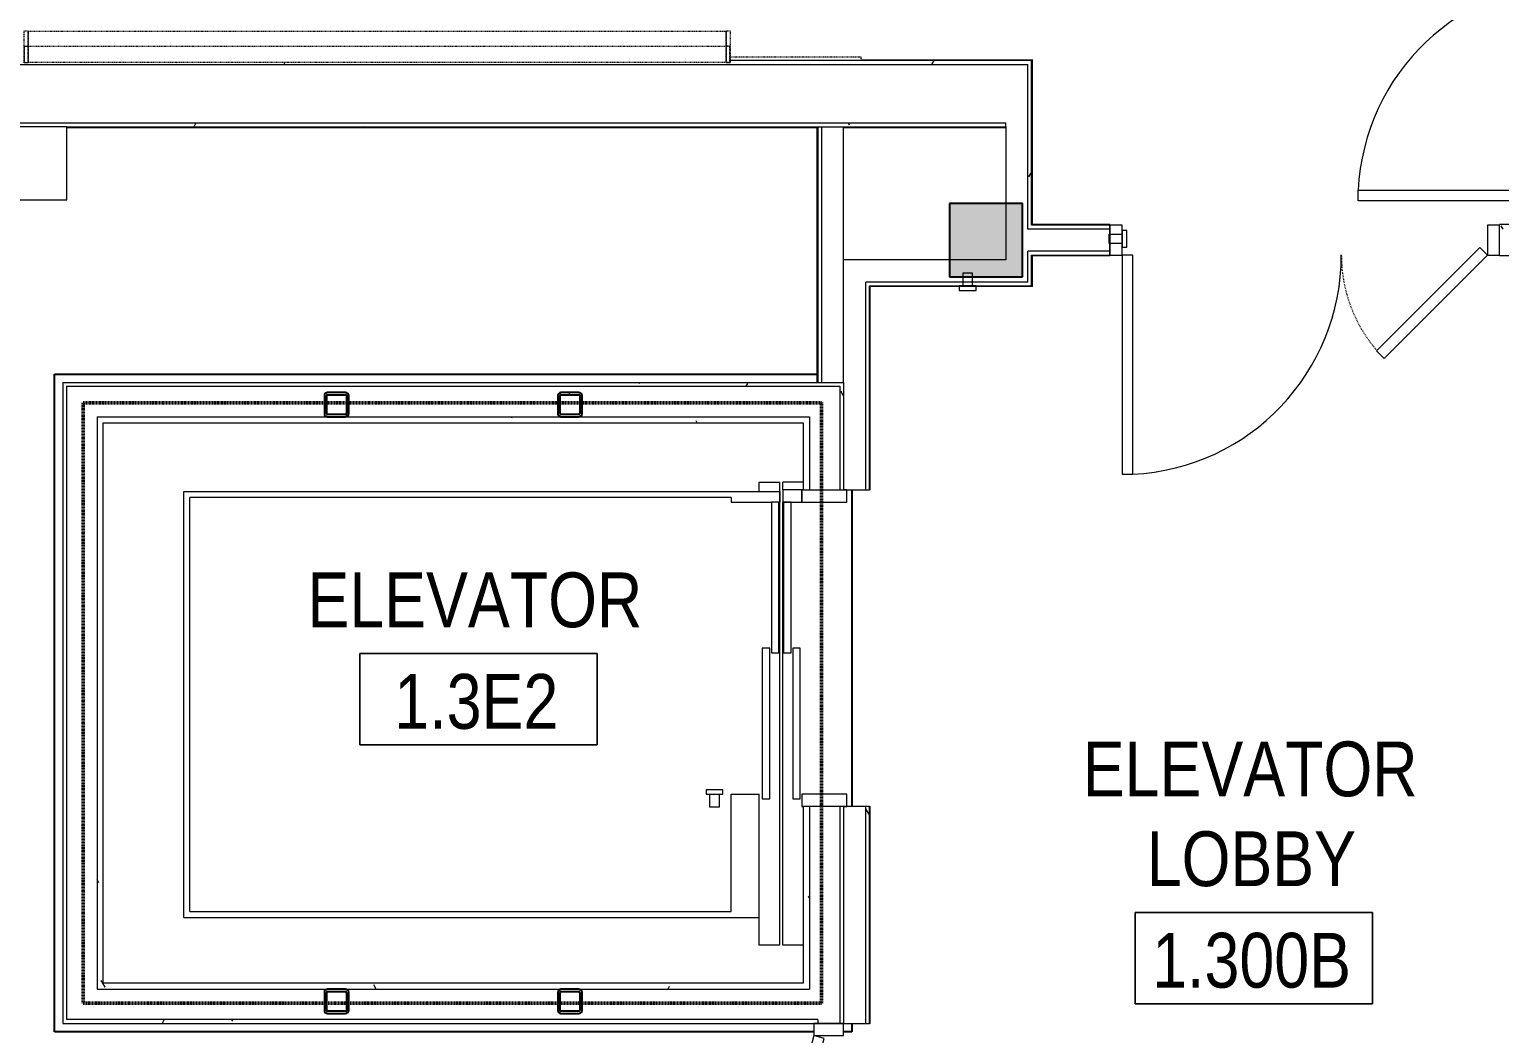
# Model space of a CAD drawing. Header units: inches. Extents: x -3640 to -1418, y -3630 to 137.
# Drawn here: x -3357.5 to -3116, y -717.9 to -553 of the extents above; entities that cross this region are included whole.
import ezdxf

# ---------------------------------------------------------------- set-up
doc = ezdxf.new("R2010")
doc.units = ezdxf.units.IN
doc.header["$MEASUREMENT"] = 0
for name, pattern in [('1 HOUR', [0.3125, 0.1875, -0.0625, 0, -0.0625]), ('Dash', [0.25, 0.125, -0.125]), ('Hidden Equipment- BSALS', [0.0625, 0.03125, -0.03125])]:
    doc.linetypes.add(name, pattern=pattern)
for name, color, linetype, lineweight in [('A-AREA-IDEN', 2, 'Continuous', 9), ('A-DETL-GENF-HDLN', 1, 'Dash', 9), ('A-DETL-MEDM', 33, 'Continuous', 20), ('A-DOOR', 31, 'Continuous', 13), ('A-DOOR-FRAM', 31, 'Continuous', 13), ('A-FLOR', 192, 'Continuous', 13), ('A-GENM', 13, 'Continuous', 9), ('A-WALL', 113, 'Continuous', 13), ('A-WALL-PATT', 111, 'Continuous', 13), ('E-SERT', 181, 'Continuous', 13), ('I-WALL', 2, 'Continuous', 13), ('M-EQPM', 50, 'Continuous', 9), ('Q-SPCQ', 91, 'Continuous', 13), ('S-COLS', 52, 'Continuous', 13)]:
    doc.layers.add(name, color=color, linetype=linetype, lineweight=lineweight)
doc.styles.add('Arial Narrow', font='ARIALN.TTF', dxfattribs={"height": 9})
pattern_1 = [(0, (0, 0), (30.72, 7.68), [1.267, -21.773, 1.267, -21.773, -122.88]), (0, (0, 0), (30.72, 7.68), [-46.08, 1.267, -44.813, 1.267, -21.773, -53.76]), (0, (0, 0), (30.72, 7.68), [-115.2, 1.267, -14.093, 1.267, -37.133]), (120, (11.52, 3.84), (-22.011075, 22.7643), [1.267, -21.773, 1.267, -21.773, -122.88]), (120, (11.52, 3.84), (-22.011075, 22.7643), [-46.08, 1.267, -44.813, 1.267, -21.773, -53.76]), (120, (11.52, 3.84), (-22.011075, 22.7643), [-115.2, 1.267, -14.093, 1.267, -37.133]), (240, (15.36, 19.2), (-8.708925, -30.4443), [1.267, -21.773, 1.267, -21.773, -122.88]), (240, (15.36, 19.2), (-8.708925, -30.4443), [-46.08, 1.267, -44.813, 1.267, -21.773, -53.76]), (240, (15.36, 19.2), (-8.708925, -30.4443), [-115.2, 1.267, -14.093, 1.267, -37.133])]

# ---------------------------------------------------------------- blocks, each defined once
blk = doc.blocks.new('_STL - Column - HSS Rectangular - 2017v1 - HSS4x4x3_8-1971084-DIMENSION PLAN - LEVEL 1 _567_ - 2__ - CAD')
at = {"layer": 'S-COLS'}
h = blk.add_hatch(dxfattribs=at)
h.set_pattern_fill('FP_3', color=256, style=0, pattern_type=2)
h.set_pattern_definition([(45, (3307.062, 614.641), (-8.909545, 8.909545), []), (45, (3313.002, 614.641), (-8.909545, 8.909545), [])])
h.paths.add_polyline_path([(-1.48, -2), (1.47, -2), (1.85, -1.85), (2, -1.48), (2, 1.47), (1.85, 1.85), (1.47, 2), (-1.48, 2), (-1.85, 1.85), (-2, 1.47), (-2, -1.48), (-1.85, -1.85)], flags=0)
h.paths.add_polyline_path([(1.47, -1.63), (-1.58, -1.58), (-1.63, -1.48), (-1.58, 1.58), (-1.48, 1.62), (1.58, 1.58), (1.62, 1.47), (1.58, -1.58)], flags=0)
at = {"layer": 'S-COLS', "color": 7, "lineweight": 25}
for p, q in [((-2, 1.47), (-2, -1.48)), ((-1.63, -1.48), (-1.63, 1.47)), ((1.47, 2), (-1.48, 2)), ((-1.48, 1.62), (1.47, 1.62)), ((1.62, 1.47), (1.62, -1.48)), ((2, -1.48), (2, 1.47)), ((1.47, -1.63), (-1.48, -1.63)), ((-1.48, -2), (1.47, -2))]:
    blk.add_line(p, q, dxfattribs=at)
for centre, radius, start, end in [((-1.48, 1.47), 0.525, 90, 180), ((-1.48, 1.47), 0.15, 90, 180), ((1.47, 1.47), 0.525, 360, 90), ((1.47, 1.47), 0.15, 0, 90), ((-1.48, -1.48), 0.525, 180, 270), ((-1.48, -1.48), 0.15, 180, 270), ((1.47, -1.48), 0.525, 270, 360), ((1.47, -1.48), 0.15, 270, 0)]:
    blk.add_arc(centre, radius, start, end, dxfattribs=at)
blk = doc.blocks.new('_STL - Column - HSS Rectangular - 2017v1 - HSS4x4x3_8-V46-DIMENSION PLAN - LEVEL 1 _567_ - 2__ - CAD')
at = {"layer": 'S-COLS'}
h = blk.add_hatch(dxfattribs=at)
h.set_pattern_fill('FP_4', color=256, style=0, pattern_type=2)
h.set_pattern_definition([(45, (3268.729, 614.641), (-8.909545, 8.909545), []), (45, (3274.668, 614.641), (-8.909545, 8.909545), [])])
h.paths.add_polyline_path([(-1.48, -2), (1.47, -2), (1.85, -1.85), (2, -1.48), (2, 1.47), (1.85, 1.85), (1.47, 2), (-1.48, 2), (-1.85, 1.85), (-2, 1.47), (-2, -1.48), (-1.85, -1.85)], flags=0)
h.paths.add_polyline_path([(1.47, -1.63), (-1.58, -1.58), (-1.63, -1.48), (-1.58, 1.58), (-1.48, 1.62), (1.58, 1.58), (1.62, 1.47), (1.58, -1.58)], flags=0)
at = {"layer": 'S-COLS', "color": 7, "lineweight": 25}
for p, q in [((-2, 1.47), (-2, -1.48)), ((-1.63, -1.48), (-1.63, 1.47)), ((1.47, 2), (-1.48, 2)), ((-1.48, 1.62), (1.47, 1.62)), ((1.62, 1.47), (1.62, -1.48)), ((2, -1.48), (2, 1.47)), ((1.47, -1.63), (-1.48, -1.63)), ((-1.48, -2), (1.47, -2))]:
    blk.add_line(p, q, dxfattribs=at)
for centre, radius, start, end in [((-1.48, 1.47), 0.525, 90, 180), ((-1.48, 1.47), 0.15, 90, 180), ((1.47, 1.47), 0.525, 360, 90), ((1.47, 1.47), 0.15, 0, 90), ((-1.48, -1.48), 0.525, 180, 270), ((-1.48, -1.48), 0.15, 180, 270), ((1.47, -1.48), 0.525, 270, 360), ((1.47, -1.48), 0.15, 270, 0)]:
    blk.add_arc(centre, radius, start, end, dxfattribs=at)
blk = doc.blocks.new('_STL - Column - HSS Rectangular - 2017v1 - HSS4x4x3_8-V47-DIMENSION PLAN - LEVEL 1 _567_ - 2__ - CAD')
at = {"layer": 'S-COLS'}
h = blk.add_hatch(dxfattribs=at)
h.set_pattern_fill('FP_5', color=256, style=0, pattern_type=2)
h.set_pattern_definition([(45, (3307.062, 712.641), (-8.909545, 8.909545), []), (45, (3313.002, 712.641), (-8.909545, 8.909545), [])])
h.paths.add_polyline_path([(-1.48, -2), (1.47, -2), (1.85, -1.85), (2, -1.48), (2, 1.47), (1.85, 1.85), (1.47, 2), (-1.48, 2), (-1.85, 1.85), (-2, 1.47), (-2, -1.48), (-1.85, -1.85)], flags=0)
h.paths.add_polyline_path([(1.47, -1.63), (-1.58, -1.58), (-1.63, -1.48), (-1.58, 1.58), (-1.48, 1.62), (1.58, 1.58), (1.62, 1.47), (1.58, -1.58)], flags=0)
at = {"layer": 'S-COLS', "color": 7, "lineweight": 25}
for p, q in [((-2, 1.47), (-2, -1.48)), ((-1.63, -1.48), (-1.63, 1.47)), ((1.47, 2), (-1.48, 2)), ((-1.48, 1.62), (1.47, 1.62)), ((1.62, 1.47), (1.62, -1.48)), ((2, -1.48), (2, 1.47)), ((1.47, -1.63), (-1.48, -1.63)), ((-1.48, -2), (1.47, -2))]:
    blk.add_line(p, q, dxfattribs=at)
for centre, radius, start, end in [((-1.48, 1.47), 0.525, 90, 180), ((-1.48, 1.47), 0.15, 90, 180), ((1.47, 1.47), 0.525, 360, 90), ((1.47, 1.47), 0.15, 0, 90), ((-1.48, -1.48), 0.525, 180, 270), ((-1.48, -1.48), 0.15, 180, 270), ((1.47, -1.48), 0.525, 270, 360), ((1.47, -1.48), 0.15, 270, 0)]:
    blk.add_arc(centre, radius, start, end, dxfattribs=at)
blk = doc.blocks.new('_STL - Column - HSS Rectangular - 2017v1 - HSS4x4x3_8-V48-DIMENSION PLAN - LEVEL 1 _567_ - 2__ - CAD')
at = {"layer": 'S-COLS', "color": 7, "lineweight": 25}
for p, q in [((-2, 1.475), (-2, -1.475)), ((-1.625, -1.475), (-1.625, 1.475)), ((1.475, 2), (-1.475, 2)), ((-1.475, 1.625), (1.475, 1.625)), ((1.625, 1.475), (1.625, -1.475)), ((2, -1.475), (2, 1.475)), ((1.475, -1.625), (-1.475, -1.625)), ((-1.475, -2), (1.475, -2))]:
    blk.add_line(p, q, dxfattribs=at)
for centre, radius, start, end in [((-1.475, 1.475), 0.525, 90, 180), ((-1.475, 1.475), 0.15, 90, 180), ((1.475, 1.475), 0.525, 360, 90), ((1.475, 1.475), 0.15, 0, 90), ((-1.475, -1.475), 0.525, 180, 270), ((-1.475, -1.475), 0.15, 180, 270), ((1.475, -1.475), 0.525, 270, 360), ((1.475, -1.475), 0.15, 270, 0)]:
    blk.add_arc(centre, radius, start, end, dxfattribs=at)
blk = doc.blocks.new('15830016-STRUCT_MARTINEZ-MOORE_CENTRAL_v2018_rvt-1-DIMENSION PLAN - LEVEL 1 _567_ - 2__ - CAD')
at = {"layer": 'S-COLS', "lineweight": 5}
blk.add_hatch(color=50, dxfattribs=at).paths.add_polyline_path([(-3194.4, -593.64), (-3194.4, -581.64), (-3206.4, -581.64), (-3206.4, -593.64)], flags=0)
at = {"layer": 'A-FLOR', "color": 253, "lineweight": 25}
for p, q in [((-3353.4, -717.64), (-3353.4, -609.64)), ((-3353.4, -609.64), (-3228.15, -609.64)), ((-3222.4, -628.64), (-3222.4, -680.64)), ((-3222.4, -716.27), (-3222.4, -717.64)), ((-3228.65, -717.64), (-3353.4, -717.64)), ((-3222.4, -717.64), (-3223.77, -717.64))]:
    blk.add_line(p, q, dxfattribs=at)
at = {"layer": 'S-COLS', "color": 253, "lineweight": 25}
for p, q in [((-3194.4, -581.64), (-3206.4, -581.64)), ((-3206.4, -581.64), (-3206.4, -593.64)), ((-3194.4, -593.64), (-3194.4, -581.64)), ((-3206.4, -593.64), (-3194.4, -593.64))]:
    blk.add_line(p, q, dxfattribs=at)
at = {"color": 250, "lineweight": 13}
for name, p in [('_STL - Column - HSS Rectangular - 2017v1 - HSS4x4x3_8-1971084-DIMENSION PLAN - LEVEL 1 _567_ - 2__ - CAD', (-3307.06, -614.64)), ('_STL - Column - HSS Rectangular - 2017v1 - HSS4x4x3_8-V46-DIMENSION PLAN - LEVEL 1 _567_ - 2__ - CAD', (-3268.73, -614.64)), ('_STL - Column - HSS Rectangular - 2017v1 - HSS4x4x3_8-V47-DIMENSION PLAN - LEVEL 1 _567_ - 2__ - CAD', (-3307.06, -712.64)), ('_STL - Column - HSS Rectangular - 2017v1 - HSS4x4x3_8-V48-DIMENSION PLAN - LEVEL 1 _567_ - 2__ - CAD', (-3268.73, -712.64))]:
    blk.add_blockref(name, p, dxfattribs=at)
blk = doc.blocks.new('SD_Card_Reader-BSALS - Card Reader-V50-DIMENSION PLAN - LEVEL 1 _567_ - 2__ - CAD')
at = {"layer": 'E-SERT', "color": 250, "lineweight": 9}
for p, q in [((-3204.15, -595.14), (-3204.15, -593.02)), ((-3204.15, -593.02), (-3202.65, -593.02)), ((-3202.65, -593.02), (-3202.65, -595.14)), ((-3204.77, -595.14), (-3204.77, -595.89)), ((-3202.02, -595.14), (-3204.77, -595.14)), ((-3204.77, -595.89), (-3202.02, -595.89)), ((-3202.02, -595.89), (-3202.02, -595.14))]:
    blk.add_line(p, q, dxfattribs=at)
blk = doc.blocks.new('SD_Power_Transfer-BSALS - Standard-2888640-DIMENSION PLAN - LEVEL 1 _567_ - 2__ - CAD')
at = {"layer": 'E-SERT', "color": 250, "lineweight": 9}
for p, q in [((-3180.15, -588.18), (-3180.15, -586.68)), ((-3180.15, -586.68), (-3178.02, -586.68)), ((-3177.27, -586.06), (-3178.02, -586.06)), ((-3178.02, -586.06), (-3178.02, -588.81)), ((-3177.27, -588.81), (-3177.27, -586.06)), ((-3178.02, -588.18), (-3180.15, -588.18)), ((-3178.02, -588.81), (-3177.27, -588.81))]:
    blk.add_line(p, q, dxfattribs=at)
blk = doc.blocks.new('15830016-ELEC_BSALS_CENTRAL_v2018_rvt-1-DIMENSION PLAN - LEVEL 1 _567_ - 2__ - CAD')
at = {"color": 250, "lineweight": 9}
for name in ['SD_Power_Transfer-BSALS - Standard-2888640-DIMENSION PLAN - LEVEL 1 _567_ - 2__ - CAD', 'SD_Card_Reader-BSALS - Card Reader-V50-DIMENSION PLAN - LEVEL 1 _567_ - 2__ - CAD']:
    blk.add_blockref(name, (0, 0), dxfattribs=at)
at = {"color": 250, "lineweight": 9, "rotation": 180}
blk.add_blockref('SD_Card_Reader-BSALS - Card Reader-V50-DIMENSION PLAN - LEVEL 1 _567_ - 2__ - CAD', (-6448.39, -1273.78), dxfattribs=at)
blk = doc.blocks.new('DDC Panel_BSALS - 3_Wx6_Hx1_D-2372208-DIMENSION PLAN - LEVEL 1 _567_ - 2__ - CAD')
at = {"layer": 'M-EQPM', "color": 250}
for p, q in [((0, 0), (-36, 0)), ((-36, 0), (-36, -12)), ((0, -12), (0, 0)), ((-36, -12), (0, -12))]:
    blk.add_line(p, q, dxfattribs=at)
blk = doc.blocks.new('15830016-MECH_BSALS_CENTRAL_v2018_rvt-1-DIMENSION PLAN - LEVEL 1 _567_ - 2__ - CAD')
at = {"color": 250, "lineweight": 9}
blk.add_blockref('DDC Panel_BSALS - 3_Wx6_Hx1_D-2372208-DIMENSION PLAN - LEVEL 1 _567_ - 2__ - CAD', (-3351.37, -569.02), dxfattribs=at)
blk = doc.blocks.new('Basic Wall _ A3-4 1_4_-BSALS - ___-3569769-DIMENSION PLAN - LEVEL 1 _567_ - 2__ - CAD')
at = {"layer": 'I-WALL', "lineweight": 20}
for p, q in [((-3219.52, -595.14), (-3219.4, -595.27)), ((-3219.4, -628.64), (-3219.4, -595.27)), ((-3219.4, -628.64), (-3219.52, -628.64)), ((-3219.52, -680.64), (-3219.4, -680.64)), ((-3219.4, -716.27), (-3219.4, -680.64)), ((-3219.4, -716.27), (-3219.52, -716.27)), ((-3219.52, -764.27), (-3219.4, -764.27)), ((-3219.4, -767.02), (-3219.4, -764.27))]:
    blk.add_line(p, q, dxfattribs=at)
blk = doc.blocks.new('Basic Wall _ A3-4 1_4_-BSALS - ___-3569773-DIMENSION PLAN - LEVEL 1 _567_ - 2__ - CAD')
at = {"layer": 'I-WALL', "lineweight": 20}
for p, q in [((-3192.9, -558.14), (-3192.77, -558.02)), ((-3192.77, -585.08), (-3192.77, -558.02)), ((-3192.77, -595.27), (-3192.77, -590.2)), ((-3192.77, -595.27), (-3192.9, -595.14))]:
    blk.add_line(p, q, dxfattribs=at)
blk = doc.blocks.new('Basic Wall _ A6-6 5_8_-BSALS - ___-3570655-DIMENSION PLAN - LEVEL 1 _567_ - 2__ - CAD')
at = {"layer": 'I-WALL', "lineweight": 20}
for p, q in [((-3220.9, -558.02), (-3192.77, -558.02)), ((-3192.77, -558.02), (-3192.9, -558.14))]:
    blk.add_line(p, q, dxfattribs=at)
blk = doc.blocks.new('Basic Wall _ B3-4 7_8_-BSALS - ___-3567893-DIMENSION PLAN - LEVEL 1 _567_ - 2__ - CAD')
at = {"layer": 'I-WALL', "lineweight": 20}
for p, q in [((-3180.02, -590.2), (-3192.77, -590.2)), ((-3180.02, -590.08), (-3180.02, -590.2)), ((-3116.02, -590.2), (-3116.02, -590.08)), ((-3104.77, -590.2), (-3116.02, -590.2))]:
    blk.add_line(p, q, dxfattribs=at)
blk = doc.blocks.new('Basic Wall _ B3-4 7_8_-BSALS - ___-3567892-DIMENSION PLAN - LEVEL 1 _567_ - 2__ - CAD')
at = {"layer": 'I-WALL', "lineweight": 20}
for p, q in [((-3180.02, -585.08), (-3192.77, -585.08)), ((-3180.02, -585.08), (-3180.02, -585.2)), ((-3116.02, -585.2), (-3116.02, -585.08)), ((-3103.4, -585.08), (-3116.02, -585.08))]:
    blk.add_line(p, q, dxfattribs=at)
blk = doc.blocks.new('Basic Wall _ A3-4 1_4_-BSALS - ___-3569811-DIMENSION PLAN - LEVEL 1 _567_ - 2__ - CAD')
at = {"layer": 'I-WALL', "lineweight": 20}
for p, q in [((-3219.4, -595.27), (-3219.52, -595.14)), ((-3192.77, -595.27), (-3219.4, -595.27)), ((-3192.9, -595.14), (-3192.77, -595.27))]:
    blk.add_line(p, q, dxfattribs=at)
blk = doc.blocks.new('Projection_Screen-Draper_Inc_-Targa - PROJECTION SCREEN 116_ x 72_5_-3119748-DIMENSION PLAN - LEVEL 1 _567_ - 2__ - CAD')
at = {"layer": 'Q-SPCQ', "linetype": 'Hidden Equipment- BSALS', "lineweight": 20}
for p, q in [((-58, 0), (-58, 5.25)), ((-58, 5.25), (-57.32, 5.25)), ((-57.32, 5.25), (-57.32, 0)), ((-57.32, 5.2), (57.31, 5.2)), ((-57.32, 0.06), (-57.32, 5.2)), ((57.31, 0), (57.31, 5.25)), ((57.31, 5.25), (58, 5.25)), ((57.31, 5.2), (57.31, 0.06)), ((58, 5.25), (58, 0)), ((-58, 2.72), (58, 2.72)), ((-57.93, 2.76), (-57.32, 2.76)), ((-57.93, 0.06), (-57.93, 2.76)), ((57.93, 2.76), (57.31, 2.76)), ((57.93, 0.06), (57.93, 2.76)), ((-57.32, 0), (-58, 0)), ((-57.93, 0.06), (-57.32, 0.06)), ((57.31, 0.06), (-57.32, 0.06)), ((57.93, 0.06), (57.31, 0.06)), ((58, 0), (57.31, 0))]:
    blk.add_line(p, q, dxfattribs=at)
blk = doc.blocks.new('Basic Wall _ A3-4 1_4_-BSALS - ___-3569828-DIMENSION PLAN - LEVEL 1 _567_ - 2__ - CAD')
at = {"layer": 'I-WALL', "lineweight": 20}
for p, q in [((-3351.37, -569.14), (-3228.15, -569.14)), ((-3223.77, -569.14), (-3197.15, -569.14))]:
    blk.add_line(p, q, dxfattribs=at)
blk = doc.blocks.new('Door-A1_1-BSALS1 - A1_1-44x84-BSALS-3009608-DIMENSION PLAN - LEVEL 1 _567_ - 2__ - CAD')
at = {"layer": 'A-DOOR', "lineweight": 20}
for p, q in [((-20.5, 13.83), (-20.95, 12.14)), ((-20.95, 12.14), (21.55, 0.75)), ((22, 2.44), (-20.5, 13.83)), ((21.55, 0.75), (22, 2.44))]:
    blk.add_line(p, q, dxfattribs=at)
at = {"layer": 'A-DOOR', "lineweight": 9}
blk.add_arc((22, 2.6), 44, 167.4781, 180.2056, dxfattribs=at)
at = {"layer": 'A-DOOR-FRAM', "lineweight": 20}
for p, q in [((-22, 2.44), (-24, 2.44)), ((-24, 2.44), (-24, -2.44)), ((-22, -2.44), (-22, 2.44)), ((24, 2.44), (22, 2.44)), ((22, 2.44), (22, -2.44)), ((24, -2.44), (24, 2.44)), ((-24, -2.44), (-22, -2.44)), ((22, -2.44), (24, -2.44))]:
    blk.add_line(p, q, dxfattribs=at)
blk = doc.blocks.new('Door-A1_1-BSALS1 - A1_1-36x84-BSALS _1_-3917237-DIMENSION PLAN - LEVEL 1 _567_ - 2__ - CAD')
at = {"layer": 'A-DOOR', "lineweight": 20}
for p, q in [((16.25, -2.44), (18, -2.44)), ((16.25, -38.44), (16.25, -2.44)), ((18, -2.44), (18, -38.44)), ((18, -38.44), (16.25, -38.44))]:
    blk.add_line(p, q, dxfattribs=at)
at = {"layer": 'A-DOOR', "lineweight": 9}
blk.add_arc((18, -2.48), 36, 179.932, 267.214, dxfattribs=at)
at = {"layer": 'A-DOOR-FRAM', "lineweight": 20}
for p, q in [((-20, -2.44), (-20, 2.44)), ((-20, 2.44), (-18, 2.44)), ((-18, 2.44), (-18, -2.44)), ((18, -2.44), (18, 2.44)), ((18, 2.44), (20, 2.44)), ((20, 2.44), (20, -2.44)), ((-18, -2.44), (-20, -2.44)), ((20, -2.44), (18, -2.44))]:
    blk.add_line(p, q, dxfattribs=at)
blk = doc.blocks.new('Door-D2_8-Unequal_Pair-BSALS - D2_8-60X84-BSALS-3462280-DIMENSION PLAN - LEVEL 1 _567_ - 2__ - CAD')
at = {"layer": 'A-DETL-GENF-HDLN'}
blk.add_arc((-24, 2.44), 24, 0, 40.8185, dxfattribs=at)
at = {"layer": 'A-DETL-MEDM'}
for p, q in [((-24, 2.44), (-7.03, 19.41)), ((-7.03, 19.41), (-5.79, 18.17)), ((-5.79, 18.17), (-22.76, 1.2)), ((-22.76, 1.2), (-24, 2.44))]:
    blk.add_line(p, q, dxfattribs=at)
at = {"layer": 'A-DOOR', "lineweight": 20}
for p, q in [((34.25, 38.44), (34.25, 2.44)), ((36, 38.44), (34.25, 38.44)), ((36, 2.44), (36, 38.44)), ((34.25, 2.44), (36, 2.44))]:
    blk.add_line(p, q, dxfattribs=at)
at = {"layer": 'A-DOOR', "lineweight": 9}
blk.add_arc((36, 2.48), 36, 92.7863, 180.0677, dxfattribs=at)
at = {"layer": 'A-DOOR-FRAM', "lineweight": 20}
for p, q in [((-24, 2.44), (-26, 2.44)), ((-26, 2.44), (-26, -2.44)), ((-24, -2.44), (-24, 2.44)), ((38, 2.44), (36, 2.44)), ((36, 2.44), (36, -2.44)), ((38, -2.44), (38, 2.44)), ((-26, -2.44), (-24, -2.44)), ((36, -2.44), (38, -2.44))]:
    blk.add_line(p, q, dxfattribs=at)
blk = doc.blocks.new('Basic Wall _ A3-4 1_4_-BSALS - ___-3569838-DIMENSION PLAN - LEVEL 1 _567_ - 2__ - CAD')
at = {"layer": 'I-WALL', "lineweight": 20}
blk.add_line((-3228.15, -569.14), (-3228.15, -611.02), dxfattribs=at)
blk = doc.blocks.new('Equip- Homasote Panel - HP2 - 4_ X 6_-8_ - UNFINISHED-3893112-DIMENSION PLAN - LEVEL 1 _567_ - 2__ - CAD')
at = {"layer": 'Q-SPCQ', "linetype": 'Hidden Equipment- BSALS', "lineweight": 20}
for p, q in [((-12, 0.25), (-33.5, 0.25)), ((-12, -0.25), (-12, 0.25)), ((-33.5, -0.25), (-12, -0.25))]:
    blk.add_line(p, q, dxfattribs=at)
blk = doc.blocks.new('Elevator-Side_Opening-_Not Scheduled_-BSALS - Elevator_Door 4_-0_w x 7_-6_h_Car 5_-6 3_16_w x 8_-1 3_8_d-3064850-DIMENSION PLAN - LEVEL 1 _567_ - 2__ - CAD')
at = {"layer": 'A-GENM'}
for p, q in [((-24, 3.8125), (-26, 3.8125)), ((-26, 3.8125), (-26, 3.3125)), ((-26, 3.3125), (-25.96875, 3.3125)), ((-25.96875, 3.3125), (-25.96875, -3.3125)), ((-24, -3.5625), (-24, 3.8125)), ((24, 3.8125), (24, -3.5625)), ((26, 3.8125), (24, 3.8125)), ((25.96875, -3.3125), (25.96875, 3.3125)), ((25.96875, 3.3125), (26, 3.3125)), ((26, 3.3125), (26, 3.8125)), ((-27.25, -3.3125), (-27.25, -6.6875)), ((-25.96875, -3.3125), (-26, -3.3125)), ((-26, -3.3125), (-26, -3.5625)), ((-24, -3.5625), (-26, -3.5625)), ((-26, -3.5625), (-26, -6.6875)), ((-26, -3.5625), (-24, -3.5625)), ((-24, -6.6875), (-24, -3.5625)), ((24.75, -3.8125), (0, -3.8125)), ((0, -3.8125), (0, -5.0625)), ((24, -3.5625), (26, -3.5625)), ((24.75, -5.0625), (24.75, -3.8125)), ((26, -3.3125), (25.96875, -3.3125)), ((26, -3.5625), (26, -3.3125)), ((48.75, -3.3125), (48.75, -6.6875)), ((-26, -6.6875), (-27.25, -6.6875)), ((-27.25, -10.5625), (-27.25, -7.1875)), ((48.75, -7.1875), (-27.25, -7.1875)), ((-26, -6.6875), (-24, -6.6875)), ((-25.75, -7.1875), (-24, -7.1875)), ((-25.75, -105.0625), (-25.75, -7.1875)), ((0.75, -5.3125), (-24, -5.3125)), ((-24, -5.3125), (-24, -6.5625)), ((-24, -6.5625), (0.75, -6.5625)), ((48.75, -6.6875), (-24, -6.6875)), ((-24, -7.3125), (-24, -7.1875)), ((0, -5.0625), (24.75, -5.0625)), ((0.75, -6.5625), (0.75, -5.3125)), ((48.75, -7.1875), (48.75, -10.5625)), ((0.75, -7.3125), (-24, -7.3125)), ((-24, -7.3125), (-24, -8.5625)), ((-24, -15.1875), (-24, -8.5625)), ((-24, -8.5625), (0.75, -8.5625)), ((24.75, -8.8125), (0, -8.8125)), ((0, -8.8125), (0, -10.0625)), ((0.75, -8.5625), (0.75, -7.3125)), ((24.75, -10.0625), (24.75, -8.8125)), ((-25.75, -10.5625), (-27.25, -10.5625)), ((0, -10.0625), (24.75, -10.0625)), ((48.75, -10.5625), (24, -10.5625)), ((44.25, -10.5625), (24, -10.5625)), ((24, -15.1875), (24, -10.5625)), ((44.25, -105.0625), (44.25, -10.5625)), ((-24.75, -15.1875), (-24, -15.1875)), ((-24.75, -15.1875), (-24.75, -104.0625)), ((43.25, -15.1875), (24, -15.1875)), ((43.25, -104.0625), (43.25, -15.1875)), ((44.25, -105.0625), (-25.75, -105.0625)), ((43.25, -104.0625), (-24.75, -104.0625))]:
    blk.add_line(p, q, dxfattribs=at)
blk = doc.blocks.new('Fire Rating - BSALS _Combined_1 - 1-Hour Fire-3470316-DIMENSION PLAN - LEVEL 1 _567_ - 2__ - CAD')
at = {"layer": 'A-GENM', "linetype": '1 HOUR', "lineweight": 50}
blk.add_line((0, 0), (121.3125, 0), dxfattribs=at)
blk = doc.blocks.new('Fire Rating - BSALS _Combined_1 - 1-Hour Fire-3462517-DIMENSION PLAN - LEVEL 1 _567_ - 2__ - CAD')
at = {"layer": 'A-GENM', "linetype": '1 HOUR', "lineweight": 50}
blk.add_line((0, 0), (98.625, 0), dxfattribs=at)
blk = doc.blocks.new('Room Tag- BSALS - Room Tag-28050-DIMENSION PLAN - LEVEL 1 _567_ - 2__ - CAD')
at = {"layer": 'A-AREA-IDEN'}
for p, q in [((-0.203125, -0.171875), (-0.203125, -0.015625)), ((-0.203125, -0.015625), (0.203125, -0.015625)), ((0.203125, -0.015625), (-0.203125, -0.015625)), ((-0.203125, -0.015625), (-0.203125, -0.171875)), ((0.203125, -0.015625), (0.203125, -0.171875)), ((0.203125, -0.171875), (0.203125, -0.015625)), ((0.203125, -0.171875), (-0.203125, -0.171875)), ((-0.203125, -0.171875), (0.203125, -0.171875))]:
    blk.add_line(p, q, dxfattribs=at)

msp = doc.modelspace()

# ---------------------------------------------------------------- block references
at = {"lineweight": 5}
msp.add_blockref('15830016-STRUCT_MARTINEZ-MOORE_CENTRAL_v2018_rvt-1-DIMENSION PLAN - LEVEL 1 _567_ - 2__ - CAD', (0, 0), dxfattribs=at)

# ---------------------------------------------------------------- next in the draw order: hatches: boundary and pattern name
at = {"layer": 'A-WALL-PATT', "lineweight": 9}
h = msp.add_hatch(dxfattribs=at)
h.set_pattern_fill('FP_1', color=256, style=0, pattern_type=2)
h.set_pattern_definition(pattern_1)
h.paths.add_polyline_path([(-3193.52, -558.77), (-3193.52, -558.14), (-3242.4, -558.14), (-3242.4, -558.52), (-3243.08, -558.52), (-3243.08, -558.45), (-3357.71, -558.45), (-3357.71, -558.52), (-3358.4, -558.52), (-3358.4, -558.14), (-3558.77, -558.14), (-3558.77, -558.77), (-3197.15, -558.77)], flags=0)
h = msp.add_hatch(dxfattribs=at)
h.set_pattern_fill('FP_1', color=256, style=0, pattern_type=2)
h.set_pattern_definition(pattern_1)
h.paths.add_polyline_path([(-3192.9, -595.14), (-3192.9, -589.45), (-3193.52, -589.45), (-3193.52, -595.14)], flags=0)
h.paths.add_polyline_path([(-3192.9, -585.83), (-3192.9, -558.14), (-3193.52, -558.14), (-3193.52, -585.83)], flags=0)
h = msp.add_hatch(dxfattribs=at)
h.set_pattern_fill('FP_1', color=256, style=0, pattern_type=2)
h.set_pattern_definition(pattern_1)
h.paths.add_polyline_path([(-3197.15, -569.02), (-3197.15, -568.39), (-3552.15, -568.39), (-3552.15, -569.02), (-3293.03, -569.02)], flags=0)
h = msp.add_hatch(dxfattribs=at)
h.set_pattern_fill('FP_1', color=256, style=0, pattern_type=2)
h.set_pattern_definition(pattern_1)
h.paths.add_polyline_path([(-3116.02, -585.83), (-3103.27, -585.83), (-3103.27, -585.2), (-3116.02, -585.2)], flags=0)
h.paths.add_polyline_path([(-3180.02, -585.83), (-3180.02, -585.2), (-3192.9, -585.2), (-3192.9, -585.83)], flags=0)
h = msp.add_hatch(dxfattribs=at)
h.set_pattern_fill('FP_1', color=256, style=0, pattern_type=2)
h.set_pattern_definition(pattern_1)
h.paths.add_polyline_path([(-3219.52, -767.14), (-3219.52, -764.27), (-3220.15, -764.27), (-3220.15, -767.14)], flags=0)
h.paths.add_polyline_path([(-3219.52, -716.27), (-3219.52, -680.64), (-3220.15, -680.64), (-3220.15, -716.27)], flags=0)
h.paths.add_polyline_path([(-3219.52, -628.64), (-3219.52, -594.52), (-3220.15, -594.52), (-3220.15, -628.64)], flags=0)
h = msp.add_hatch(dxfattribs=at)
h.set_pattern_fill('FP_1', color=256, style=0, pattern_type=2)
h.set_pattern_definition(pattern_1)
h.paths.add_polyline_path([(-3229.4, -611.64), (-3224.4, -611.64), (-3224.4, -611.02), (-3351.4, -611.02), (-3351.4, -611.64), (-3230.4, -611.64)], flags=0)
h = msp.add_hatch(dxfattribs=at)
h.set_pattern_fill('FP_1', color=256, style=0, pattern_type=2)
h.set_pattern_definition(pattern_1)
h.paths.add_polyline_path([(-3223.77, -716.27), (-3223.77, -680.64), (-3224.4, -680.64), (-3224.4, -716.27)], flags=0)
h.paths.add_polyline_path([(-3224.4, -628.64), (-3223.77, -628.64), (-3223.77, -611.02), (-3224.4, -611.02), (-3224.4, -613.28)], flags=0)
h = msp.add_hatch(dxfattribs=at)
h.set_pattern_fill('FP_1', color=256, style=0, pattern_type=2)
h.set_pattern_definition(pattern_1)
h.paths.add_polyline_path([(-3346.4, -709.64), (-3345.4, -709.64), (-3345.4, -616.64), (-3346.4, -616.64), (-3346.4, -645.65)], flags=0)
h = msp.add_hatch(dxfattribs=at)
h.set_pattern_fill('FP_1', color=256, style=0, pattern_type=2)
h.set_pattern_definition(pattern_1)
h.paths.add_polyline_path([(-3230.4, -617.64), (-3230.4, -616.64), (-3345.4, -616.64), (-3345.4, -617.64), (-3254.84, -617.64)], flags=0)
h = msp.add_hatch(dxfattribs=at)
h.set_pattern_fill('FP_1', color=256, style=0, pattern_type=2)
h.set_pattern_definition(pattern_1)
h.paths.add_polyline_path([(-3229.4, -710.64), (-3229.4, -680.64), (-3230.4, -680.64), (-3230.4, -710.64)], flags=0)
h.paths.add_polyline_path([(-3229.4, -628.64), (-3229.4, -616.64), (-3230.4, -616.64), (-3230.4, -628.64)], flags=0)
h = msp.add_hatch(dxfattribs=at)
h.set_pattern_fill('FP_1', color=256, style=0, pattern_type=2)
h.set_pattern_definition(pattern_1)
h.paths.add_polyline_path([(-3230.4, -710.64), (-3230.4, -709.64), (-3346.4, -709.64), (-3346.4, -710.64), (-3254.84, -710.64)], flags=0)
h = msp.add_hatch(dxfattribs=at)
h.set_pattern_fill('FP_1', color=256, style=0, pattern_type=2)
h.set_pattern_definition(pattern_1)
h.paths.add_polyline_path([(-3230.4, -716.27), (-3228.02, -716.27), (-3228.02, -715.64), (-3352.02, -715.64), (-3352.02, -716.27), (-3254.84, -716.27)], flags=0)

# ---------------------------------------------------------------- next in the draw order: linework, layer by layer
at = {"layer": 'A-WALL'}
for p, q in [((-3558.77, -558.77), (-3193.52, -558.77)), ((-3193.52, -585.83), (-3193.52, -558.77)), ((-3552.77, -568.39), (-3197.15, -568.39)), ((-3227.4, -569.02), (-3227.4, -611.02)), ((-3197.15, -569.02), (-3197.15, -568.39)), ((-3180.02, -585.83), (-3193.52, -585.83)), ((-3193.52, -594.52), (-3193.52, -589.45)), ((-3180.02, -589.45), (-3193.52, -589.45)), ((-3220.15, -628.64), (-3220.15, -594.52)), ((-3193.52, -594.52), (-3220.15, -594.52)), ((-3351.4, -611.64), (-3351.4, -715.64)), ((-3351.4, -611.64), (-3224.4, -611.64)), ((-3224.4, -611.64), (-3224.4, -628.64)), ((-3223.77, -611.02), (-3223.77, -628.64)), ((-3346.4, -616.64), (-3346.4, -710.64)), ((-3346.4, -616.64), (-3308.54, -616.64)), ((-3305.59, -616.64), (-3270.2, -616.64)), ((-3267.25, -616.64), (-3229.4, -616.64)), ((-3229.4, -616.64), (-3229.4, -628.64)), ((-3229.4, -680.64), (-3229.4, -710.64)), ((-3224.4, -680.64), (-3224.4, -716.27)), ((-3223.77, -680.64), (-3223.77, -716.27)), ((-3220.15, -716.27), (-3220.15, -680.64)), ((-3346.4, -710.64), (-3308.54, -710.64)), ((-3305.59, -710.64), (-3270.2, -710.64)), ((-3267.25, -710.64), (-3229.4, -710.64)), ((-3228.02, -715.64), (-3351.4, -715.64)), ((-3228.02, -715.64), (-3228.02, -716.27))]:
    msp.add_line(p, q, dxfattribs=at)
at = {"layer": 'I-WALL', "lineweight": 20}
for p, q in [((-3192.9, -558.14), (-3242.4, -558.14)), ((-3192.9, -585.2), (-3192.9, -558.14)), ((-3351.37, -569.02), (-3197.15, -569.02)), ((-3228.02, -569.02), (-3228.02, -611.02)), ((-3223.77, -611.02), (-3223.77, -569.02)), ((-3197.15, -569.02), (-3197.15, -590.89)), ((-3180.02, -585.2), (-3192.9, -585.2)), ((-3180.02, -590.08), (-3180.02, -585.2)), ((-3197.15, -590.89), (-3223.77, -590.89)), ((-3192.9, -595.14), (-3192.9, -590.08)), ((-3192.9, -590.08), (-3180.02, -590.08)), ((-3219.52, -628.64), (-3219.52, -595.14)), ((-3219.52, -595.14), (-3192.9, -595.14)), ((-3352.02, -611.02), (-3352.02, -716.27)), ((-3352.02, -611.02), (-3223.77, -611.02)), ((-3345.4, -709.64), (-3345.4, -617.64)), ((-3345.4, -617.64), (-3230.4, -617.64)), ((-3230.4, -617.64), (-3230.4, -628.64)), ((-3230.4, -628.64), (-3219.52, -628.64)), ((-3219.52, -680.64), (-3230.4, -680.64)), ((-3230.4, -680.64), (-3230.4, -709.64)), ((-3219.52, -716.27), (-3219.52, -680.64)), ((-3230.4, -709.64), (-3345.4, -709.64)), ((-3352.02, -716.27), (-3219.52, -716.27))]:
    msp.add_line(p, q, dxfattribs=at)

# ---------------------------------------------------------------- next in the draw order: block references
at = {"lineweight": 5}
for name in ['15830016-ELEC_BSALS_CENTRAL_v2018_rvt-1-DIMENSION PLAN - LEVEL 1 _567_ - 2__ - CAD', '15830016-MECH_BSALS_CENTRAL_v2018_rvt-1-DIMENSION PLAN - LEVEL 1 _567_ - 2__ - CAD']:
    msp.add_blockref(name, (0, 0), dxfattribs=at)
at = {"layer": 'A-AREA-IDEN', "xscale": 95.99999999999994, "yscale": 95.99999999999994, "zscale": 95.99999999999994}
for p in [(-3283.74, -654.02), (-3156.38, -696.53)]:
    msp.add_blockref('Room Tag- BSALS - Room Tag-28050-DIMENSION PLAN - LEVEL 1 _567_ - 2__ - CAD', p, dxfattribs=at)
at = {"layer": 'A-DOOR', "lineweight": 20}
for name, p, rotation in [('Door-A1_1-BSALS1 - A1_1-36x84-BSALS _1_-3917237-DIMENSION PLAN - LEVEL 1 _567_ - 2__ - CAD', (-3100.83, -563.2), 269.9999999999999), ('Door-D2_8-Unequal_Pair-BSALS - D2_8-60X84-BSALS-3462280-DIMENSION PLAN - LEVEL 1 _567_ - 2__ - CAD', (-3142.02, -587.64), 180), ('Door-A1_1-BSALS1 - A1_1-44x84-BSALS-3009608-DIMENSION PLAN - LEVEL 1 _567_ - 2__ - CAD', (-3226.21, -740.27), 89.99999999999925)]:
    msp.add_blockref(name, p, dxfattribs=dict(at, rotation=rotation))
at = {"layer": 'A-GENM'}
for name, p, rotation in [('Fire Rating - BSALS _Combined_1 - 1-Hour Fire-3470316-DIMENSION PLAN - LEVEL 1 _567_ - 2__ - CAD', (-3227.4, -614.33), 180), ('Fire Rating - BSALS _Combined_1 - 1-Hour Fire-3462517-DIMENSION PLAN - LEVEL 1 _567_ - 2__ - CAD', (-3348.71, -614.33), 270), ('Fire Rating - BSALS _Combined_1 - 1-Hour Fire-3462517-DIMENSION PLAN - LEVEL 1 _567_ - 2__ - CAD', (-3227.4, -712.95), 90), ('Elevator-Side_Opening-_Not Scheduled_-BSALS - Elevator_Door 4_-0_w x 7_-6_h_Car 5_-6 3_16_w x 8_-1 3_8_d-3064850-DIMENSION PLAN - LEVEL 1 _567_ - 2__ - CAD', (-3227.08, -654.64), 269.9999999999992)]:
    msp.add_blockref(name, p, dxfattribs=dict(at, rotation=rotation))
msp.add_blockref('Fire Rating - BSALS _Combined_1 - 1-Hour Fire-3470316-DIMENSION PLAN - LEVEL 1 _567_ - 2__ - CAD', (-3348.71, -712.95), dxfattribs=at)
at = {"layer": 'I-WALL', "lineweight": 20}
for name in ['Basic Wall _ A6-6 5_8_-BSALS - ___-3570655-DIMENSION PLAN - LEVEL 1 _567_ - 2__ - CAD', 'Basic Wall _ A3-4 1_4_-BSALS - ___-3569773-DIMENSION PLAN - LEVEL 1 _567_ - 2__ - CAD', 'Basic Wall _ A3-4 1_4_-BSALS - ___-3569828-DIMENSION PLAN - LEVEL 1 _567_ - 2__ - CAD', 'Basic Wall _ A3-4 1_4_-BSALS - ___-3569838-DIMENSION PLAN - LEVEL 1 _567_ - 2__ - CAD', 'Basic Wall _ B3-4 7_8_-BSALS - ___-3567892-DIMENSION PLAN - LEVEL 1 _567_ - 2__ - CAD', 'Basic Wall _ B3-4 7_8_-BSALS - ___-3567893-DIMENSION PLAN - LEVEL 1 _567_ - 2__ - CAD', 'Basic Wall _ A3-4 1_4_-BSALS - ___-3569769-DIMENSION PLAN - LEVEL 1 _567_ - 2__ - CAD', 'Basic Wall _ A3-4 1_4_-BSALS - ___-3569811-DIMENSION PLAN - LEVEL 1 _567_ - 2__ - CAD']:
    msp.add_blockref(name, (0, 0), dxfattribs=at)
at = {"layer": 'Q-SPCQ', "linetype": 'Hidden Equipment- BSALS', "lineweight": 20}
for name, p in [('Projection_Screen-Draper_Inc_-Targa - PROJECTION SCREEN 116_ x 72_5_-3119748-DIMENSION PLAN - LEVEL 1 _567_ - 2__ - CAD', (-3300.4, -558.52)), ('Equip- Homasote Panel - HP2 - 4_ X 6_-8_ - UNFINISHED-3893112-DIMENSION PLAN - LEVEL 1 _567_ - 2__ - CAD', (-3208.9, -557.83))]:
    msp.add_blockref(name, p, dxfattribs=at)

# ---------------------------------------------------------------- next in the draw order: texts
at = {"layer": 'A-AREA-IDEN', "char_height": 9, "attachment_point": 1, "style": 'Arial Narrow'}
for s, insert, width in [('ELEVATOR', (-3311.84, -642.21), 67.872), ('1.3E2', (-3297.58, -658.88), 33.027), ('ELEVATOR', (-3184.49, -669.97), 67.872), ('LOBBY', (-3173.99, -684.72), 42.42), ('1.300B', (-3173.1, -701.39), 39.996)]:
    msp.add_mtext(s, dxfattribs=dict(at, insert=insert, width=width))

doc.saveas('drawing.dxf')
